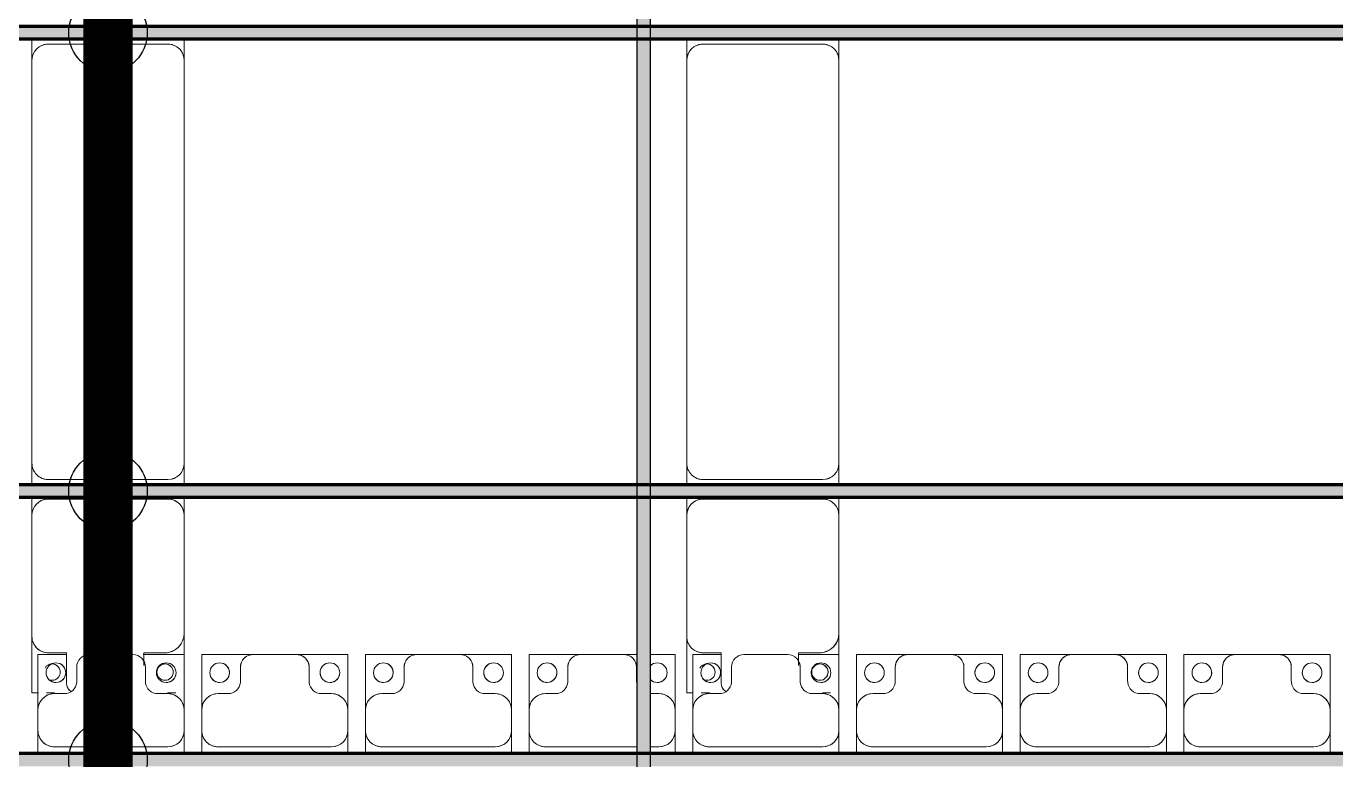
# Model space of a CAD drawing. Header units: millimetres. Extents: x -291190 to 146725, y 19759 to 185158.
# Drawn here: x -279430 to -275430, y 66012 to 68253 of the extents above; entities that cross this region are included whole.
import ezdxf

# ---------------------------------------------------------------- set-up
doc = ezdxf.new("R2010")
doc.units = ezdxf.units.MM
doc.layers.add('A-GENM', color=13, linetype='Continuous', lineweight=9)
doc.layers.add('S-BEAM', color=12, linetype='Continuous', lineweight=9)
doc.layers.add('GC-HOP 40x60 GIA CUONG', color=1, linetype='Continuous')

# ---------------------------------------------------------------- blocks, each defined once
blk = doc.blocks.new('Dầm C52 - Dầm C52-73879-KHUNG KẾT CẤU BÈ PIN 4')
at = {"layer": 'S-BEAM', "lineweight": 140}
blk.add_hatch(color=1, dxfattribs=at).paths.add_polyline_path([(-101365.1, 20), (-101557, 20), (-101557, -20), (101557, -20), (101557, 20), (-100456.6, 20)])
at = {"layer": 'S-BEAM', "color": 1, "lineweight": 140}
for p, q in [((-101557, 20), (101557, 20)), ((101557, -20), (-101557, -20))]:
    blk.add_line(p, q, dxfattribs=at)
blk = doc.blocks.new('Dầm C52 - Dầm C52-73880-KHUNG KẾT CẤU BÈ PIN 4')
at = {"layer": 'S-BEAM', "lineweight": 140}
blk.add_hatch(color=1, dxfattribs=at).paths.add_polyline_path([(-101365.1, 20), (-101557, 20), (-101557, -20), (101518, -20), (101518, 20), (-100456.6, 20)])
at = {"layer": 'S-BEAM', "color": 1, "lineweight": 140}
for p, q in [((-101557, 20), (101518, 20)), ((101518, -20), (-101557, -20))]:
    blk.add_line(p, q, dxfattribs=at)
blk = doc.blocks.new('Dai phaodi lai - DẢI PHAO DI LẠI-72756-KHUNG KẾT CẤU BÈ PIN 4')
at = {"layer": 'A-GENM', "color": 7}
for p, q in [((194276.8, -516.7), (194276.8, -447.1)), ((194276.8, -516.7), (194276.8, -447.1)), ((194673.2, -466.7), (194326.8, -466.7)), ((194723.2, -447.1), (194723.2, -516.7)), ((194723.2, -447.1), (194723.2, -516.7)), ((194776.8, -516.7), (194776.8, -447.1)), ((194776.8, -516.7), (194776.8, -447.1)), ((195173.2, -466.7), (194826.8, -466.7)), ((195223.2, -447.1), (195223.2, -516.7)), ((195223.2, -447.1), (195223.2, -516.7)), ((195276.8, -516.7), (195276.8, -447.1)), ((195276.8, -516.7), (195276.8, -447.1)), ((195673.2, -466.7), (195326.8, -466.7)), ((195723.2, -447.1), (195723.2, -516.7)), ((195723.2, -447.1), (195723.2, -516.7)), ((195776.8, -516.7), (195776.8, -447.1)), ((195776.8, -516.7), (195776.8, -447.1)), ((196173.2, -466.7), (195826.8, -466.7)), ((196223.2, -447.1), (196223.2, -516.7)), ((196223.2, -447.1), (196223.2, -516.7)), ((196276.8, -516.7), (196276.8, -447.1)), ((196276.8, -516.7), (196276.8, -447.1)), ((196353.4, -466.7), (196326.8, -466.7)), ((196673.2, -466.7), (196393.4, -466.7)), ((196723.2, -447.1), (196723.2, -516.7)), ((196723.2, -447.1), (196723.2, -516.7)), ((196776.8, -516.7), (196776.8, -447.1)), ((196776.8, -516.7), (196776.8, -447.1)), ((197173.2, -466.7), (196826.8, -466.7)), ((197223.2, -447.1), (197223.2, -516.7)), ((197223.2, -447.1), (197223.2, -516.7)), ((197276.8, -516.7), (197276.8, -447.1)), ((197276.8, -516.7), (197276.8, -447.1)), ((197673.2, -466.7), (197326.8, -466.7)), ((197723.2, -447.1), (197723.2, -516.7)), ((197723.2, -447.1), (197723.2, -516.7)), ((197776.8, -516.7), (197776.8, -447.1)), ((197776.8, -516.7), (197776.8, -447.1)), ((198173.2, -466.7), (197826.8, -466.7)), ((198223.2, -447.1), (198223.2, -516.7)), ((198223.2, -447.1), (198223.2, -516.7)), ((194276.8, -516.7), (194276.8, -579.3)), ((194723.2, -579.3), (194723.2, -516.7)), ((194776.8, -516.7), (194776.8, -579.3)), ((195223.2, -579.3), (195223.2, -516.7)), ((195276.8, -516.7), (195276.8, -579.3)), ((195723.2, -579.3), (195723.2, -516.7)), ((195776.8, -516.7), (195776.8, -579.3)), ((196223.2, -579.3), (196223.2, -516.7)), ((196276.8, -516.7), (196276.8, -579.3)), ((196723.2, -579.3), (196723.2, -516.7)), ((196776.8, -516.7), (196776.8, -579.3)), ((197223.2, -579.3), (197223.2, -516.7)), ((197276.8, -516.7), (197276.8, -579.3)), ((197723.2, -579.3), (197723.2, -516.7)), ((197776.8, -516.7), (197776.8, -579.3)), ((198223.2, -579.3), (198223.2, -516.7)), ((194276.8, -748.4), (194276.8, -579.3)), ((194276.8, -579.3), (194276.8, -748.4)), ((194723.2, -579.3), (194723.2, -748.4)), ((194723.2, -748.4), (194723.2, -579.3)), ((194776.8, -748.4), (194776.8, -579.3)), ((194776.8, -579.3), (194776.8, -748.4)), ((195223.2, -579.3), (195223.2, -748.4)), ((195223.2, -748.4), (195223.2, -579.3)), ((195276.8, -748.4), (195276.8, -579.3)), ((195276.8, -579.3), (195276.8, -748.4)), ((195723.2, -579.3), (195723.2, -748.4)), ((195723.2, -748.4), (195723.2, -579.3)), ((195776.8, -748.4), (195776.8, -579.3)), ((195776.8, -579.3), (195776.8, -748.4)), ((196223.2, -579.3), (196223.2, -748.4)), ((196223.2, -748.4), (196223.2, -579.3)), ((196276.8, -748.4), (196276.8, -579.3)), ((196276.8, -579.3), (196276.8, -748.4)), ((196723.2, -579.3), (196723.2, -748.4)), ((196723.2, -748.4), (196723.2, -579.3)), ((196776.8, -748.4), (196776.8, -579.3)), ((196776.8, -579.3), (196776.8, -748.4)), ((197223.2, -579.3), (197223.2, -748.4)), ((197223.2, -748.4), (197223.2, -579.3)), ((197276.8, -748.4), (197276.8, -579.3)), ((197276.8, -579.3), (197276.8, -748.4)), ((197723.2, -579.3), (197723.2, -748.4)), ((197723.2, -748.4), (197723.2, -579.3)), ((197776.8, -748.4), (197776.8, -579.3)), ((197776.8, -579.3), (197776.8, -748.4)), ((198223.2, -579.3), (198223.2, -748.4)), ((198223.2, -748.4), (198223.2, -579.3)), ((194326.8, -629.3), (194364.3, -629.3)), ((194635.7, -629.3), (194673.2, -629.3)), ((194826.8, -629.3), (194864.3, -629.3)), ((195135.7, -629.3), (195173.2, -629.3)), ((195326.8, -629.3), (195364.3, -629.3)), ((195635.7, -629.3), (195673.2, -629.3)), ((195826.8, -629.3), (195864.3, -629.3)), ((196135.7, -629.3), (196173.2, -629.3)), ((196326.8, -629.3), (196353.4, -629.3)), ((196635.7, -629.3), (196673.2, -629.3)), ((196826.8, -629.3), (196864.3, -629.3)), ((197135.7, -629.3), (197173.2, -629.3)), ((197326.8, -629.3), (197364.3, -629.3)), ((197635.7, -629.3), (197673.2, -629.3)), ((197826.8, -629.3), (197864.3, -629.3)), ((198135.7, -629.3), (198173.2, -629.3)), ((194395.1, -670.7), (194395.1, -710.4)), ((194604.9, -710.4), (194604.9, -670.7)), ((194895.1, -670.7), (194895.1, -710.4)), ((195104.9, -710.4), (195104.9, -670.7)), ((195395.1, -670.7), (195395.1, -710.4)), ((195604.9, -710.4), (195604.9, -670.7)), ((195895.1, -670.7), (195895.1, -710.4)), ((196104.9, -710.4), (196104.9, -670.7)), ((196395.1, -670.7), (196395.1, -710.4)), ((196604.9, -710.4), (196604.9, -670.7)), ((196895.1, -670.7), (196895.1, -710.4)), ((197104.9, -710.4), (197104.9, -670.7)), ((197395.1, -670.7), (197395.1, -710.4)), ((197604.9, -710.4), (197604.9, -670.7)), ((197895.1, -670.7), (197895.1, -710.4)), ((198104.9, -710.4), (198104.9, -670.7)), ((194433.1, -748.4), (194276.8, -748.4)), ((194276.8, -748.4), (194433.1, -748.4)), ((194433.1, -748.4), (194566.9, -748.4)), ((194723.2, -748.4), (194566.9, -748.4)), ((194566.9, -748.4), (194723.2, -748.4)), ((194933.1, -748.4), (194776.8, -748.4)), ((194776.8, -748.4), (194933.1, -748.4)), ((194933.1, -748.4), (195066.9, -748.4)), ((195223.2, -748.4), (195066.9, -748.4)), ((195066.9, -748.4), (195223.2, -748.4)), ((195433.1, -748.4), (195276.8, -748.4)), ((195276.8, -748.4), (195433.1, -748.4)), ((195433.1, -748.4), (195566.9, -748.4)), ((195723.2, -748.4), (195566.9, -748.4)), ((195566.9, -748.4), (195723.2, -748.4)), ((195901.5, -748.4), (195776.8, -748.4)), ((195776.8, -748.4), (195901.5, -748.4)), ((195933.1, -748.4), (196066.9, -748.4)), ((196223.2, -748.4), (196135.2, -748.4)), ((196135.2, -748.4), (196223.2, -748.4)), ((196353.4, -748.4), (196276.8, -748.4)), ((196276.8, -748.4), (196353.4, -748.4)), ((196433.1, -748.4), (196393.4, -748.4)), ((196393.4, -748.4), (196433.1, -748.4)), ((196433.1, -748.4), (196566.9, -748.4)), ((196723.2, -748.4), (196566.9, -748.4)), ((196566.9, -748.4), (196723.2, -748.4)), ((196933.1, -748.4), (196776.8, -748.4)), ((196776.8, -748.4), (196933.1, -748.4)), ((196933.1, -748.4), (197066.9, -748.4)), ((197223.2, -748.4), (197066.9, -748.4)), ((197066.9, -748.4), (197223.2, -748.4)), ((197433.1, -748.4), (197276.8, -748.4)), ((197276.8, -748.4), (197433.1, -748.4)), ((197433.1, -748.4), (197566.9, -748.4)), ((197723.2, -748.4), (197566.9, -748.4)), ((197566.9, -748.4), (197723.2, -748.4)), ((197901.5, -748.4), (197776.8, -748.4)), ((197776.8, -748.4), (197901.5, -748.4)), ((197933.1, -748.4), (198066.9, -748.4)), ((198223.2, -748.4), (198135.2, -748.4)), ((198135.2, -748.4), (198223.2, -748.4))]:
    blk.add_line(p, q, dxfattribs=at)
for centre, radius, start, end in [((194326.8, -516.7), 50, 90, 180), ((194326.8, -516.7), 50, 90, 165), ((194673.2, -516.7), 50, 360, 90), ((194673.2, -516.7), 50, 15, 90), ((194826.8, -516.7), 50, 90, 180), ((194826.8, -516.7), 50, 90, 165), ((195173.2, -516.7), 50, 360, 90), ((195173.2, -516.7), 50, 15, 90), ((195326.8, -516.7), 50, 90, 180), ((195326.8, -516.7), 50, 90, 165), ((195673.2, -516.7), 50, 360, 90), ((195673.2, -516.7), 50, 15, 90), ((195826.8, -516.7), 50, 90, 180), ((195826.8, -516.7), 50, 90, 165), ((196173.2, -516.7), 50, 360, 90), ((196173.2, -516.7), 50, 15, 90), ((196326.8, -516.7), 50, 90, 180), ((196326.8, -516.7), 50, 90, 165), ((196673.2, -516.7), 50, 360, 90), ((196673.2, -516.7), 50, 15, 90), ((196826.8, -516.7), 50, 90, 180), ((196826.8, -516.7), 50, 90, 165), ((197173.2, -516.7), 50, 360, 90), ((197173.2, -516.7), 50, 15, 90), ((197326.8, -516.7), 50, 90, 180), ((197326.8, -516.7), 50, 90, 165), ((197673.2, -516.7), 50, 360, 90), ((197673.2, -516.7), 50, 15, 90), ((197826.8, -516.7), 50, 90, 180), ((197826.8, -516.7), 50, 90, 165), ((198173.2, -516.7), 50, 360, 90), ((198173.2, -516.7), 50, 15, 90), ((194326.8, -579.3), 50, 180, 270), ((194326.8, -579.3), 50, 195, 270), ((194673.2, -579.3), 50, 270, 360), ((194673.2, -579.3), 50, 270, 345), ((194826.8, -579.3), 50, 180, 270), ((194826.8, -579.3), 50, 195, 270), ((195173.2, -579.3), 50, 270, 360), ((195173.2, -579.3), 50, 270, 345), ((195326.8, -579.3), 50, 180, 270), ((195326.8, -579.3), 50, 195, 270), ((195673.2, -579.3), 50, 270, 360), ((195673.2, -579.3), 50, 270, 345), ((195826.8, -579.3), 50, 180, 270), ((195826.8, -579.3), 50, 195, 270), ((196173.2, -579.3), 50, 270, 360), ((196173.2, -579.3), 50, 270, 345), ((196326.8, -579.3), 50, 180, 270), ((196326.8, -579.3), 50, 195, 270), ((196673.2, -579.3), 50, 270, 360), ((196673.2, -579.3), 50, 270, 345), ((196826.8, -579.3), 50, 180, 270), ((196826.8, -579.3), 50, 195, 270), ((197173.2, -579.3), 50, 270, 360), ((197173.2, -579.3), 50, 270, 345), ((197326.8, -579.3), 50, 180, 270), ((197326.8, -579.3), 50, 195, 270), ((197673.2, -579.3), 50, 270, 360), ((197673.2, -579.3), 50, 270, 345), ((197826.8, -579.3), 50, 180, 270), ((197826.8, -579.3), 50, 195, 270), ((198173.2, -579.3), 50, 270, 360), ((198173.2, -579.3), 50, 270, 345), ((194326.8, -579.3), 50, 210, 225), ((194326.8, -579.3), 50, 210, 225), ((194326.8, -579.3), 50, 240, 270), ((194326.8, -579.3), 50, 240, 270), ((194355.2, -668.2), 40, 356.4919, 76.8115), ((194644.8, -668.2), 40, 103.1885, 183.5081), ((194673.2, -579.3), 50, 270, 300), ((194673.2, -579.3), 50, 270, 300), ((194673.2, -579.3), 50, 315, 330), ((194673.2, -579.3), 50, 315, 330), ((194826.8, -579.3), 50, 210, 225), ((194826.8, -579.3), 50, 210, 225), ((194826.8, -579.3), 50, 240, 270), ((194826.8, -579.3), 50, 240, 270), ((194855.2, -668.2), 40, 356.4919, 76.8115), ((195144.8, -668.2), 40, 103.1885, 183.5081), ((195173.2, -579.3), 50, 270, 300), ((195173.2, -579.3), 50, 270, 300), ((195173.2, -579.3), 50, 315, 330), ((195173.2, -579.3), 50, 315, 330), ((195326.8, -579.3), 50, 210, 225), ((195326.8, -579.3), 50, 210, 225), ((195326.8, -579.3), 50, 240, 270), ((195326.8, -579.3), 50, 240, 270), ((195355.2, -668.2), 40, 356.4919, 76.8115), ((195644.8, -668.2), 40, 103.1885, 183.5081), ((195673.2, -579.3), 50, 270, 300), ((195673.2, -579.3), 50, 270, 300), ((195673.2, -579.3), 50, 315, 330), ((195673.2, -579.3), 50, 315, 330), ((195826.8, -579.3), 50, 210, 225), ((195826.8, -579.3), 50, 210, 225), ((195826.8, -579.3), 50, 240, 270), ((195826.8, -579.3), 50, 240, 270), ((195855.2, -668.2), 40, 356.4919, 76.8115), ((196144.8, -668.2), 40, 103.1885, 183.5081), ((196173.2, -579.3), 50, 270, 300), ((196173.2, -579.3), 50, 270, 300), ((196173.2, -579.3), 50, 315, 330), ((196173.2, -579.3), 50, 315, 330), ((196326.8, -579.3), 50, 210, 225), ((196326.8, -579.3), 50, 210, 225), ((196326.8, -579.3), 50, 240, 270), ((196326.8, -579.3), 50, 240, 270), ((196644.8, -668.2), 40, 103.1885, 183.5081), ((196673.2, -579.3), 50, 270, 300), ((196673.2, -579.3), 50, 270, 300), ((196673.2, -579.3), 50, 315, 330), ((196673.2, -579.3), 50, 315, 330), ((196826.8, -579.3), 50, 210, 225), ((196826.8, -579.3), 50, 210, 225), ((196826.8, -579.3), 50, 240, 270), ((196826.8, -579.3), 50, 240, 270), ((196855.2, -668.2), 40, 356.4919, 76.8115), ((197144.8, -668.2), 40, 103.1885, 183.5081), ((197173.2, -579.3), 50, 270, 300), ((197173.2, -579.3), 50, 270, 300), ((197173.2, -579.3), 50, 315, 330), ((197173.2, -579.3), 50, 315, 330), ((197326.8, -579.3), 50, 210, 225), ((197326.8, -579.3), 50, 210, 225), ((197326.8, -579.3), 50, 240, 270), ((197326.8, -579.3), 50, 240, 270), ((197355.2, -668.2), 40, 356.4919, 76.8115), ((197644.8, -668.2), 40, 103.1885, 183.5081), ((197673.2, -579.3), 50, 270, 300), ((197673.2, -579.3), 50, 270, 300), ((197673.2, -579.3), 50, 315, 330), ((197673.2, -579.3), 50, 315, 330), ((197826.8, -579.3), 50, 210, 225), ((197826.8, -579.3), 50, 210, 225), ((197826.8, -579.3), 50, 240, 270), ((197826.8, -579.3), 50, 240, 270), ((197855.2, -668.2), 40, 356.4919, 76.8115), ((198144.8, -668.2), 40, 103.1885, 183.5081), ((198173.2, -579.3), 50, 270, 300), ((198173.2, -579.3), 50, 270, 300), ((198173.2, -579.3), 50, 315, 330), ((198173.2, -579.3), 50, 315, 330), ((194331.6, -693.3), 30, 90, 270), ((194331.6, -693.3), 30, 90, 165), ((194331.6, -693.3), 30, 270, 90), ((194331.6, -693.3), 30, 270, 75), ((194668.4, -693.3), 30, 90, 270), ((194668.4, -693.3), 30, 105, 270), ((194668.4, -693.3), 30, 270, 90), ((194668.4, -693.3), 30, 15, 90), ((194831.6, -693.3), 30, 90, 270), ((194831.6, -693.3), 30, 90, 165), ((194831.6, -693.3), 30, 270, 90), ((194831.6, -693.3), 30, 270, 75), ((195168.4, -693.3), 30, 90, 270), ((195168.4, -693.3), 30, 105, 270), ((195168.4, -693.3), 30, 270, 90), ((195168.4, -693.3), 30, 15, 90), ((195331.6, -693.3), 30, 90, 270), ((195331.6, -693.3), 30, 90, 165), ((195331.6, -693.3), 30, 270, 90), ((195331.6, -693.3), 30, 270, 75), ((195668.4, -693.3), 30, 90, 270), ((195668.4, -693.3), 30, 105, 270), ((195668.4, -693.3), 30, 270, 90), ((195668.4, -693.3), 30, 15, 90), ((195831.6, -693.3), 30, 90, 270), ((195831.6, -693.3), 30, 90, 165), ((195831.6, -693.3), 30, 270, 90), ((195831.6, -693.3), 30, 270, 75), ((196168.4, -693.3), 30, 90, 270), ((196168.4, -693.3), 30, 105, 270), ((196168.4, -693.3), 30, 270, 90), ((196168.4, -693.3), 30, 15, 90), ((196331.6, -693.3), 30, 90, 270), ((196331.6, -693.3), 30, 90, 165), ((196331.6, -693.3), 30, 45, 90), ((196331.6, -693.3), 30, 45, 75), ((196355.2, -668.2), 40, 356.4919, 9.8785), ((196668.4, -693.3), 30, 90, 270), ((196668.4, -693.3), 30, 105, 270), ((196668.4, -693.3), 30, 270, 90), ((196668.4, -693.3), 30, 15, 90), ((196831.6, -693.3), 30, 90, 270), ((196831.6, -693.3), 30, 90, 165), ((196831.6, -693.3), 30, 270, 90), ((196831.6, -693.3), 30, 270, 75), ((197168.4, -693.3), 30, 90, 270), ((197168.4, -693.3), 30, 105, 270), ((197168.4, -693.3), 30, 270, 90), ((197168.4, -693.3), 30, 15, 90), ((197331.6, -693.3), 30, 90, 270), ((197331.6, -693.3), 30, 90, 165), ((197331.6, -693.3), 30, 270, 90), ((197331.6, -693.3), 30, 270, 75), ((197668.4, -693.3), 30, 90, 270), ((197668.4, -693.3), 30, 105, 270), ((197668.4, -693.3), 30, 270, 90), ((197668.4, -693.3), 30, 15, 90), ((197831.6, -693.3), 30, 90, 270), ((197831.6, -693.3), 30, 90, 165), ((197831.6, -693.3), 30, 270, 90), ((197831.6, -693.3), 30, 270, 75), ((198168.4, -693.3), 30, 90, 270), ((198168.4, -693.3), 30, 105, 270), ((198168.4, -693.3), 30, 270, 90), ((198168.4, -693.3), 30, 15, 90), ((194331.6, -693.3), 30, 180, 270), ((194433.1, -710.4), 38, 180, 270), ((194433.1, -710.4), 38, 180, 240), ((194433.1, -710.4), 38, 180, 270), ((194433.1, -710.4), 38, 180, 240), ((194566.9, -710.4), 38, 270, 360), ((194566.9, -710.4), 38, 270, 360), ((194566.9, -710.4), 38, 300, 360), ((194566.9, -710.4), 38, 300, 360), ((194668.4, -693.3), 30, 270, 360), ((194831.6, -693.3), 30, 180, 270), ((194933.1, -710.4), 38, 180, 270), ((194933.1, -710.4), 38, 180, 240), ((194933.1, -710.4), 38, 180, 270), ((194933.1, -710.4), 38, 180, 240), ((195066.9, -710.4), 38, 270, 360), ((195066.9, -710.4), 38, 270, 360), ((195066.9, -710.4), 38, 300, 360), ((195066.9, -710.4), 38, 300, 360), ((195168.4, -693.3), 30, 270, 360), ((195331.6, -693.3), 30, 180, 270), ((195433.1, -710.4), 38, 180, 270), ((195433.1, -710.4), 38, 180, 240), ((195433.1, -710.4), 38, 180, 270), ((195433.1, -710.4), 38, 180, 240), ((195566.9, -710.4), 38, 270, 360), ((195566.9, -710.4), 38, 270, 360), ((195566.9, -710.4), 38, 300, 360), ((195566.9, -710.4), 38, 300, 360), ((195668.4, -693.3), 30, 270, 360), ((195831.6, -693.3), 30, 180, 270), ((195933.1, -710.4), 38, 180, 270), ((195933.1, -710.4), 38, 180, 210), ((195933.1, -710.4), 38, 180, 210), ((196066.9, -710.4), 38, 270, 360), ((196168.4, -693.3), 30, 270, 360), ((196331.6, -693.3), 30, 180, 270), ((196331.6, -693.3), 30, 270, 315), ((196331.6, -693.3), 30, 270, 315), ((196433.1, -710.4), 38, 180, 270), ((196433.1, -710.4), 38, 180, 240), ((196433.1, -710.4), 38, 180, 270), ((196433.1, -710.4), 38, 180, 240), ((196566.9, -710.4), 38, 270, 360), ((196566.9, -710.4), 38, 270, 360), ((196566.9, -710.4), 38, 300, 360), ((196566.9, -710.4), 38, 300, 360), ((196668.4, -693.3), 30, 270, 360), ((196831.6, -693.3), 30, 180, 270), ((196933.1, -710.4), 38, 180, 270), ((196933.1, -710.4), 38, 180, 240), ((196933.1, -710.4), 38, 180, 270), ((196933.1, -710.4), 38, 180, 240), ((197066.9, -710.4), 38, 270, 360), ((197066.9, -710.4), 38, 270, 360), ((197066.9, -710.4), 38, 300, 360), ((197066.9, -710.4), 38, 300, 360), ((197168.4, -693.3), 30, 270, 360), ((197331.6, -693.3), 30, 180, 270), ((197433.1, -710.4), 38, 180, 270), ((197433.1, -710.4), 38, 180, 240), ((197433.1, -710.4), 38, 180, 270), ((197433.1, -710.4), 38, 180, 240), ((197566.9, -710.4), 38, 270, 360), ((197566.9, -710.4), 38, 270, 360), ((197566.9, -710.4), 38, 300, 360), ((197566.9, -710.4), 38, 300, 360), ((197668.4, -693.3), 30, 270, 360), ((197831.6, -693.3), 30, 180, 270), ((197933.1, -710.4), 38, 180, 270), ((197933.1, -710.4), 38, 180, 210), ((197933.1, -710.4), 38, 180, 210), ((198066.9, -710.4), 38, 270, 360), ((198168.4, -693.3), 30, 270, 360), ((194433.1, -710.4), 38, 255, 270), ((194433.1, -710.4), 38, 255, 270), ((194566.9, -710.4), 38, 270, 285), ((194566.9, -710.4), 38, 270, 285), ((194933.1, -710.4), 38, 255, 270), ((194933.1, -710.4), 38, 255, 270), ((195066.9, -710.4), 38, 270, 285), ((195066.9, -710.4), 38, 270, 285), ((195433.1, -710.4), 38, 255, 270), ((195433.1, -710.4), 38, 255, 270), ((195566.9, -710.4), 38, 270, 285), ((195566.9, -710.4), 38, 270, 285), ((196433.1, -710.4), 38, 255, 270), ((196433.1, -710.4), 38, 255, 270), ((196566.9, -710.4), 38, 270, 285), ((196566.9, -710.4), 38, 270, 285), ((196933.1, -710.4), 38, 255, 270), ((196933.1, -710.4), 38, 255, 270), ((197066.9, -710.4), 38, 270, 285), ((197066.9, -710.4), 38, 270, 285), ((197433.1, -710.4), 38, 255, 270), ((197433.1, -710.4), 38, 255, 270), ((197566.9, -710.4), 38, 270, 285), ((197566.9, -710.4), 38, 270, 285)]:
    blk.add_arc(centre, radius, start, end, dxfattribs=at)
blk = doc.blocks.new('Dầm C52 - Dầm C52-V31-KHUNG KẾT CẤU BÈ PIN 4')
at = {"layer": 'S-BEAM', "lineweight": 140}
blk.add_hatch(color=1, dxfattribs=at).paths.add_polyline_path([(-101365.1, 20), (-101557, 20), (-101557, -20), (101557, -20), (101557, 20), (-100456.6, 20)])
at = {"layer": 'S-BEAM', "color": 1, "lineweight": 140}
blk.add_line((101557, -20), (-101557, -20), dxfattribs=at)
blk = doc.blocks.new('Dai phao do pin - DẢI PHAO ĐỠ PIN-V53-KHUNG KẾT CẤU BÈ PIN 4')
at = {"layer": 'A-GENM', "color": 7}
for p, q in [((67084.9, 241.6), (67149.7, 241.6)), ((67084.9, 241.6), (67149.7, 241.6)), ((68380.3, 241.6), (67149.7, 241.6)), ((68380.3, 241.6), (68444.9, 241.6)), ((68380.3, 241.6), (68444.9, 241.6)), ((68484.9, 241.6), (68539.7, 241.6)), ((68484.9, 241.6), (68539.7, 241.6)), ((68899.7, 241.6), (68539.7, 241.6)), ((68899.7, 241.6), (69082.2, 241.6)), ((69082.2, 241.6), (68899.7, 241.6)), ((69082.2, 216), (69082.2, 190.8)), ((69082.2, 190.8), (69082.2, 216)), ((67099.7, 191.6), (67099.7, -173.4)), ((68430.3, -173.4), (68430.3, 191.6)), ((68489.7, 191.6), (68489.7, -173.4)), ((68959.7, 118.2), (68959.7, 181.6)), ((68998.2, 118.2), (68959.7, 118.2)), ((68959.7, -173.4), (68959.7, -118.2)), ((68959.7, -118.2), (69052.2, -118.2)), ((69082.2, -154.1), (69082.2, -179.3)), ((69082.2, -179.3), (69082.2, -154.1)), ((67149.7, -223.4), (67084.9, -223.4)), ((67149.7, -223.4), (67084.9, -223.4)), ((67149.7, -223.4), (68380.3, -223.4)), ((68444.9, -223.4), (68380.3, -223.4)), ((68444.9, -223.4), (68380.3, -223.4)), ((68539.7, -223.4), (68484.9, -223.4)), ((68539.7, -223.4), (68484.9, -223.4)), ((68539.7, -223.4), (68909.7, -223.4)), ((69082.2, -223.4), (68909.7, -223.4)), ((68909.7, -223.4), (69082.2, -223.4)), ((69082.2, -203.6), (69082.2, -223.4)), ((69082.2, -223.4), (69082.2, -203.6))]:
    blk.add_line(p, q, dxfattribs=at)
for centre, radius, start, end in [((67149.7, 191.6), 50, 90, 180), ((68380.3, 191.6), 50, 360, 90), ((68380.3, 191.6), 50, 60, 90), ((68539.7, 191.6), 50, 90, 180), ((68899.7, 181.6), 60, 360, 90), ((67149.7, 191.6), 50, 150, 180), ((67149.7, 191.6), 50, 105, 120), ((68380.3, 191.6), 50, 15, 30), ((68539.7, 191.6), 50, 105, 180), ((68899.7, 181.6), 60, 45, 60), ((68899.7, 181.6), 60, 360, 60), ((68899.7, 181.6), 60, 45, 60), ((69018.6, 183.2), 25, 0, 180), ((69018.6, 183.2), 25, 360, 165), ((69018.6, 183.2), 25, 180, 0), ((69018.6, 183.2), 25, 180, 197.0102), ((69018.6, 183.2), 25, 210, 255), ((69018.6, 183.2), 25, 270, 360), ((69052.2, -88.2), 30, 270, 330), ((69052.2, -88.2), 30, 285, 330), ((69052.2, -88.2), 30, 285, 300), ((69052.2, -88.2), 30, 285, 300), ((69018.6, -161.8), 25, 0, 180), ((69018.6, -161.8), 25, 105, 165), ((69018.6, -161.8), 25, 360, 90), ((67149.7, -173.4), 50, 180, 270), ((67149.7, -173.4), 50, 180, 210), ((68380.3, -173.4), 50, 270, 360), ((68380.3, -173.4), 50, 330, 360), ((68539.7, -173.4), 50, 180, 270), ((68539.7, -173.4), 50, 180, 255), ((68909.7, -173.4), 50, 270, 360), ((68909.7, -173.4), 50, 285, 360), ((68909.7, -173.4), 50, 315, 0), ((68909.7, -173.4), 50, 315, 0), ((69018.6, -161.8), 25, 180, 240), ((69018.6, -161.8), 25, 180, 240), ((69018.6, -161.8), 25, 330, 0), ((69018.6, -161.8), 25, 330, 360), ((67149.7, -173.4), 50, 240, 270), ((68380.3, -173.4), 50, 285, 300)]:
    blk.add_arc(centre, radius, start, end, dxfattribs=at)
blk = doc.blocks.new('Dai phao do pin - DẢI PHAO ĐỠ PIN-V47-KHUNG KẾT CẤU BÈ PIN 4')
at = {"layer": 'A-GENM', "color": 7}
for p, q in [((67084.9, 241.6), (67149.7, 241.6)), ((67084.9, 241.6), (67149.7, 241.6)), ((68380.3, 241.6), (67149.7, 241.6)), ((68380.3, 241.6), (68444.9, 241.6)), ((68380.3, 241.6), (68444.9, 241.6)), ((68484.9, 241.6), (68539.7, 241.6)), ((68484.9, 241.6), (68539.7, 241.6)), ((68899.7, 241.6), (68539.7, 241.6)), ((68899.7, 241.6), (69082.2, 241.6)), ((69082.2, 241.6), (68899.7, 241.6)), ((69082.2, 216), (69082.2, 190.8)), ((69082.2, 190.8), (69082.2, 216)), ((67099.7, 191.6), (67099.7, -173.4)), ((68430.3, -173.4), (68430.3, 191.6)), ((68489.7, 191.6), (68489.7, -173.4)), ((68959.7, 118.2), (68959.7, 181.6)), ((68998.2, 118.2), (68959.7, 118.2)), ((68959.7, -173.4), (68959.7, -118.2)), ((68959.7, -118.2), (69052.2, -118.2)), ((69082.2, -154.1), (69082.2, -179.3)), ((69082.2, -179.3), (69082.2, -154.1)), ((67149.7, -223.4), (67084.9, -223.4)), ((67149.7, -223.4), (67084.9, -223.4)), ((67149.7, -223.4), (68380.3, -223.4)), ((68444.9, -223.4), (68380.3, -223.4)), ((68444.9, -223.4), (68380.3, -223.4)), ((68539.7, -223.4), (68484.9, -223.4)), ((68539.7, -223.4), (68484.9, -223.4)), ((68539.7, -223.4), (68909.7, -223.4)), ((69082.2, -223.4), (68909.7, -223.4)), ((68909.7, -223.4), (69082.2, -223.4)), ((69082.2, -203.6), (69082.2, -223.4)), ((69082.2, -223.4), (69082.2, -203.6))]:
    blk.add_line(p, q, dxfattribs=at)
for centre, radius, start, end in [((67149.7, 191.6), 50, 90, 180), ((68380.3, 191.6), 50, 360, 90), ((68380.3, 191.6), 50, 60, 90), ((68539.7, 191.6), 50, 90, 180), ((68899.7, 181.6), 60, 360, 90), ((67149.7, 191.6), 50, 150, 180), ((67149.7, 191.6), 50, 105, 120), ((68380.3, 191.6), 50, 15, 30), ((68539.7, 191.6), 50, 105, 180), ((68899.7, 181.6), 60, 45, 60), ((68899.7, 181.6), 60, 360, 60), ((68899.7, 181.6), 60, 45, 60), ((69018.6, 183.2), 25, 0, 180), ((69018.6, 183.2), 25, 360, 165), ((69018.6, 183.2), 25, 180, 0), ((69018.6, 183.2), 25, 180, 195), ((69018.6, 183.2), 25, 210, 255), ((69018.6, 183.2), 25, 270, 360), ((69052.2, -88.2), 30, 270, 330), ((69052.2, -88.2), 30, 285, 330), ((69052.2, -88.2), 30, 285, 300), ((69052.2, -88.2), 30, 285, 300), ((69018.6, -161.8), 25, 0, 180), ((69018.6, -161.8), 25, 105, 165), ((69018.6, -161.8), 25, 360, 90), ((67149.7, -173.4), 50, 180, 270), ((67149.7, -173.4), 50, 180, 210), ((68380.3, -173.4), 50, 270, 360), ((68380.3, -173.4), 50, 330, 360), ((68539.7, -173.4), 50, 180, 270), ((68539.7, -173.4), 50, 180, 255), ((68909.7, -173.4), 50, 270, 360), ((68909.7, -173.4), 50, 285, 360), ((68909.7, -173.4), 50, 315, 0), ((68909.7, -173.4), 50, 315, 0), ((69018.6, -161.8), 25, 180, 240), ((69018.6, -161.8), 25, 180, 240), ((69018.6, -161.8), 25, 330, 0), ((69018.6, -161.8), 25, 330, 360), ((67149.7, -173.4), 50, 240, 270), ((68380.3, -173.4), 50, 285, 300)]:
    blk.add_arc(centre, radius, start, end, dxfattribs=at)
blk = doc.blocks.new('Dầm C52 - Hộp 40x60-74703-KHUNG KẾT CẤU BÈ PIN 4')
at = {"layer": 'S-BEAM', "lineweight": 25}
blk.add_hatch(color=4, dxfattribs=at).paths.add_polyline_path([(-37152.5, -20), (37152.5, -20), (37152.5, 20), (-37152.5, 20)])
at = {"layer": 'S-BEAM', "color": 4, "lineweight": 25}
for p, q in [((-37152.5, 20), (37152.5, 20)), ((37152.5, -20), (-37152.5, -20))]:
    blk.add_line(p, q, dxfattribs=at)

msp = doc.modelspace()

# ---------------------------------------------------------------- linework, layer by layer
at = {"layer": 'GC-HOP 40x60 GIA CUONG', "const_width": 150}
msp.add_lwpolyline([(-279179.7, 65151.7), (-279179.7, 80151.7)], dxfattribs=at)
at = {"layer": 'GC-HOP 40x60 GIA CUONG'}
for centre in [(-279179.7, 68233.3), (-279179.7, 66833.3), (-279179.7, 66011.7)]:
    msp.add_circle(centre, 120, dxfattribs=at)

# ---------------------------------------------------------------- block references
at = {"layer": 'A-GENM', "color": 7}
for name, p, rotation in [('Dai phao do pin - DẢI PHAO ĐỠ PIN-V47-KHUNG KẾT CẤU BÈ PIN 4', (-279188.7, 135298.2), 269.9999999999996), ('Dai phao do pin - DẢI PHAO ĐỠ PIN-V53-KHUNG KẾT CẤU BÈ PIN 4', (-277188.7, 135298.2), 269.9999999999996), ('Dai phaodi lai - DẢI PHAO DI LẠI-72756-KHUNG KẾT CẤU BÈ PIN 4', (-81170.4, 65584.6), 180)]:
    msp.add_blockref(name, p, dxfattribs=dict(at, rotation=rotation))
at = {"layer": 'S-BEAM', "color": 4, "lineweight": 25, "rotation": 89.99999999999977}
msp.add_blockref('Dầm C52 - Hộp 40x60-74703-KHUNG KẾT CẤU BÈ PIN 4', (-277543.8, 101988.7), dxfattribs=at)
at = {"layer": 'S-BEAM', "color": 1, "lineweight": 140, "rotation": 180}
for name, p in [('Dầm C52 - Dầm C52-73880-KHUNG KẾT CẤU BÈ PIN 4', (-182145.7, 68233.3)), ('Dầm C52 - Dầm C52-73879-KHUNG KẾT CẤU BÈ PIN 4', (-182145.7, 66833.3)), ('Dầm C52 - Dầm C52-V31-KHUNG KẾT CẤU BÈ PIN 4', (-182145.7, 66011.7))]:
    msp.add_blockref(name, p, dxfattribs=at)

doc.saveas('drawing.dxf')
